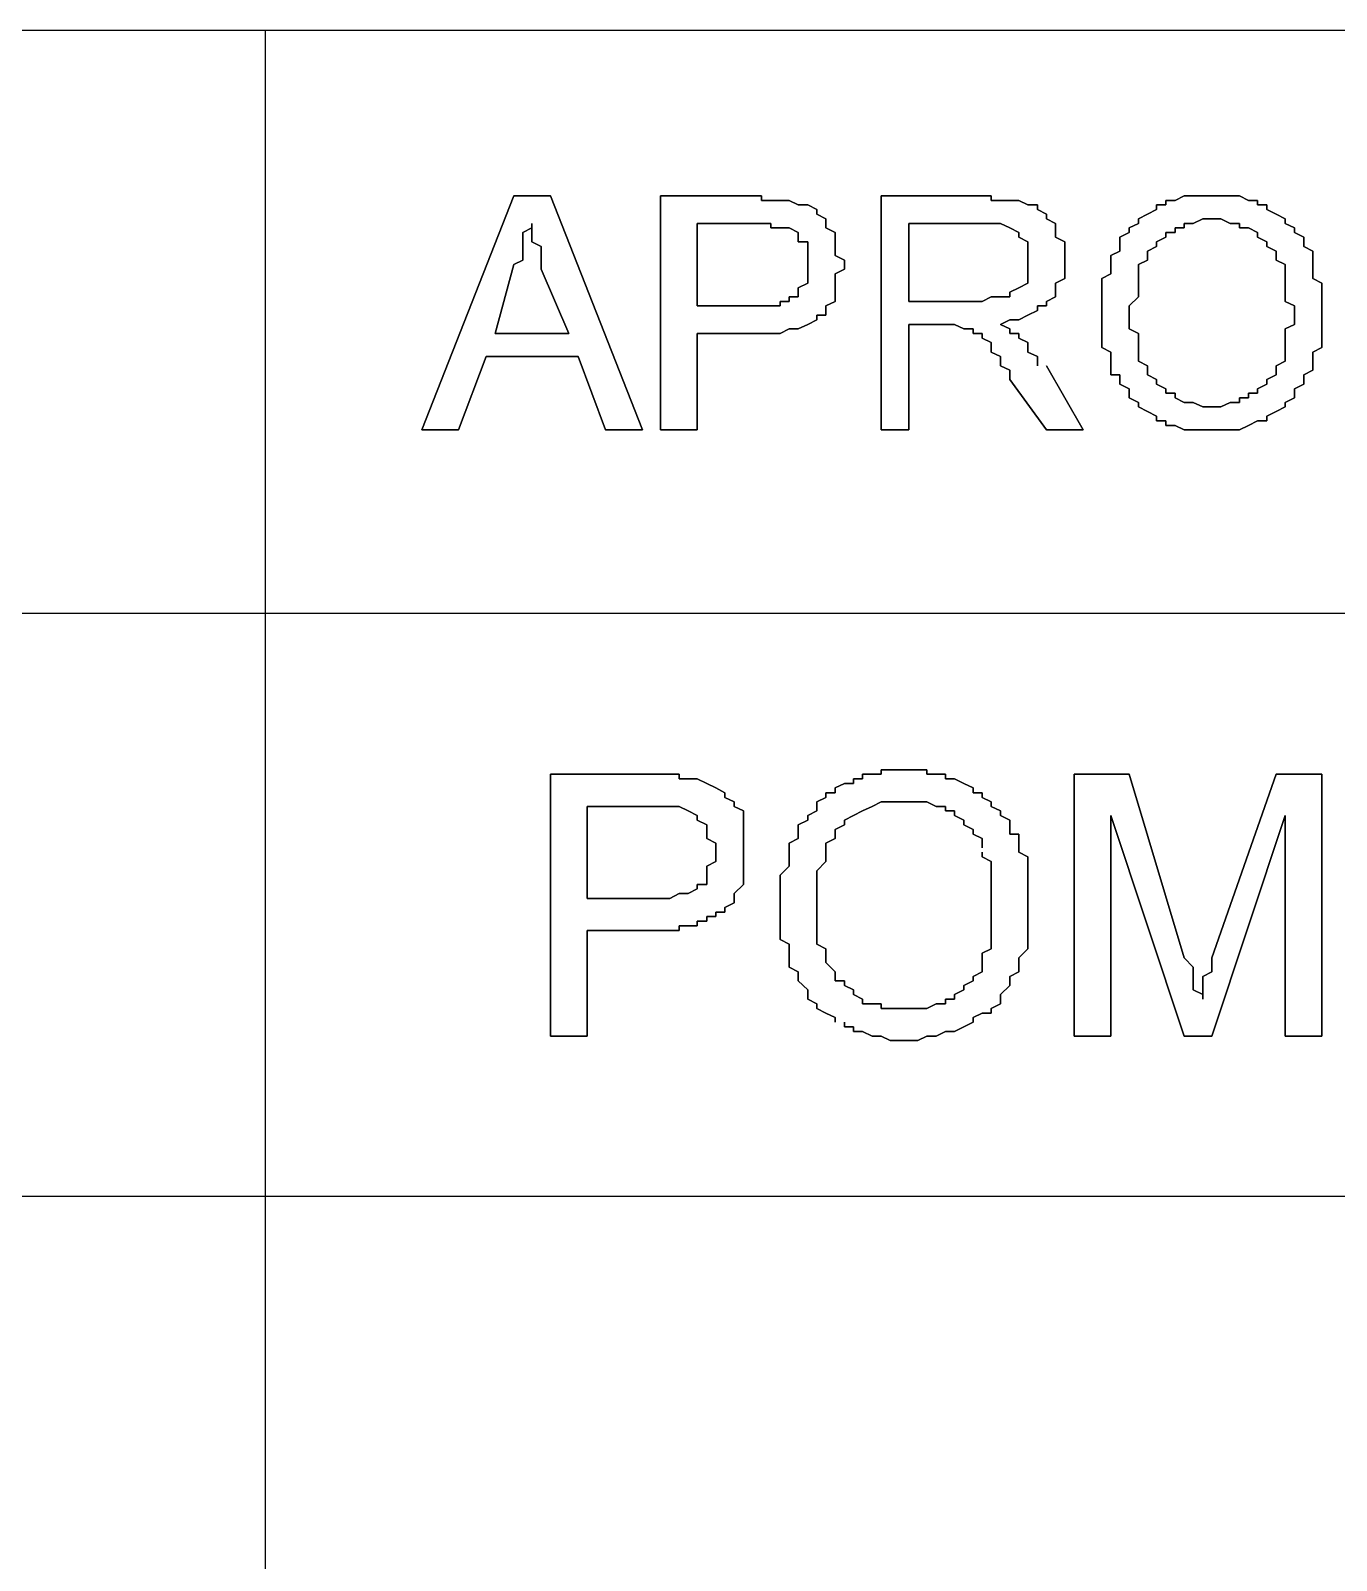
# Model space of a CAD drawing. Header units: metres. Extents: x 2.9 to 42.8, y 1.7 to 28.7.
# Drawn here: x 41.594 to 42.095, y 10.221 to 10.809 of the extents above; entities that cross this region are included whole.
import ezdxf

# ---------------------------------------------------------------- set-up
doc = ezdxf.new("R2010")
doc.units = ezdxf.units.M
doc.layers.add('NEGRO', color=7, linetype='Continuous')

msp = doc.modelspace()

# ---------------------------------------------------------------- linework, layer by layer
at = {"layer": 'NEGRO', "lineweight": -3}
for points in [[(42.3545, 10.8091), (36.389, 10.8091)], [(41.6842, 8.5919), (41.6842, 10.8091)], [(41.7795, 10.7456), (41.7442, 10.6557), (41.7795, 10.7456)], [(41.7936, 10.7456), (41.7795, 10.7456), (41.7936, 10.7456)], [(41.8289, 10.6557), (41.7936, 10.7456), (41.8289, 10.6557)], [(41.8712, 10.7456), (41.8359, 10.7456), (41.8712, 10.7456)], [(41.8359, 10.7456), (41.8359, 10.6557), (41.8359, 10.7456)], [(41.8747, 10.7456), (41.8712, 10.7456), (41.8747, 10.7456)], [(41.8747, 10.7438), (41.8747, 10.7456), (41.8747, 10.7438)], [(41.9594, 10.7456), (41.9206, 10.7456), (41.9594, 10.7456)], [(41.9206, 10.7456), (41.9206, 10.6557), (41.9206, 10.7456)], [(41.9629, 10.7456), (41.9594, 10.7456), (41.9629, 10.7456)], [(41.9629, 10.7438), (41.9629, 10.7456), (41.9629, 10.7438)], [(42.037, 10.7456), (42.0335, 10.7438), (42.037, 10.7456)], [(42.0405, 10.7456), (42.037, 10.7456), (42.0405, 10.7456)], [(42.0441, 10.7456), (42.0405, 10.7456), (42.0441, 10.7456)], [(42.0476, 10.7456), (42.0441, 10.7456), (42.0476, 10.7456)], [(42.0511, 10.7456), (42.0476, 10.7456), (42.0511, 10.7456)], [(42.0546, 10.7456), (42.0511, 10.7456), (42.0546, 10.7456)], [(42.0582, 10.7456), (42.0546, 10.7456), (42.0582, 10.7456)], [(42.0617, 10.7438), (42.0582, 10.7456), (42.0617, 10.7438)], [(41.8782, 10.7438), (41.8747, 10.7438), (41.8782, 10.7438)], [(41.8818, 10.7438), (41.8782, 10.7438), (41.8818, 10.7438)], [(41.8853, 10.7438), (41.8818, 10.7438), (41.8853, 10.7438)], [(41.8888, 10.7421), (41.8853, 10.7438), (41.8888, 10.7421)], [(41.8924, 10.7421), (41.8888, 10.7421), (41.8924, 10.7421)], [(41.8959, 10.7403), (41.8924, 10.7421), (41.8959, 10.7403)], [(41.8959, 10.7386), (41.8959, 10.7403), (41.8959, 10.7386)], [(41.9664, 10.7438), (41.9629, 10.7438), (41.9664, 10.7438)], [(41.97, 10.7438), (41.9664, 10.7438), (41.97, 10.7438)], [(41.9735, 10.7438), (41.97, 10.7438), (41.9735, 10.7438)], [(41.977, 10.7421), (41.9735, 10.7438), (41.977, 10.7421)], [(41.9806, 10.7421), (41.977, 10.7421), (41.9806, 10.7421)], [(41.9806, 10.7403), (41.9806, 10.7421), (41.9806, 10.7403)], [(41.9841, 10.7386), (41.9806, 10.7403), (41.9841, 10.7386)], [(42.0264, 10.7403), (42.0229, 10.7386), (42.0264, 10.7403)], [(42.0299, 10.7421), (42.0264, 10.7421), (42.0299, 10.7421)], [(42.0264, 10.7421), (42.0264, 10.7403), (42.0264, 10.7421)], [(42.0335, 10.7438), (42.0299, 10.7438), (42.0335, 10.7438)], [(42.0299, 10.7438), (42.0299, 10.7421), (42.0299, 10.7438)], [(42.0652, 10.7438), (42.0617, 10.7438), (42.0652, 10.7438)], [(42.0652, 10.7421), (42.0652, 10.7438), (42.0652, 10.7421)], [(42.0687, 10.7421), (42.0652, 10.7421), (42.0687, 10.7421)], [(42.0687, 10.7403), (42.0687, 10.7421), (42.0687, 10.7403)], [(42.0723, 10.7386), (42.0687, 10.7403), (42.0723, 10.7386)], [(41.783, 10.7315), (41.7865, 10.7333), (41.783, 10.7315)], [(41.7865, 10.7333), (41.7865, 10.735), (41.7865, 10.7333)], [(41.7865, 10.735), (41.7865, 10.7333), (41.7865, 10.735)], [(41.7865, 10.7333), (41.7865, 10.7315), (41.7865, 10.7333)], [(41.85, 10.7033), (41.85, 10.735), (41.85, 10.7033)], [(41.85, 10.735), (41.8712, 10.735), (41.85, 10.735)], [(41.8712, 10.735), (41.8747, 10.735), (41.8712, 10.735)], [(41.8747, 10.735), (41.8782, 10.735), (41.8747, 10.735)], [(41.8782, 10.735), (41.8782, 10.7333), (41.8782, 10.735)], [(41.8782, 10.7333), (41.8818, 10.7333), (41.8782, 10.7333)], [(41.8818, 10.7333), (41.8853, 10.7333), (41.8818, 10.7333)], [(41.8853, 10.7333), (41.8888, 10.7315), (41.8853, 10.7333)], [(41.8994, 10.7368), (41.8959, 10.7386), (41.8994, 10.7368)], [(41.8994, 10.735), (41.8994, 10.7368), (41.8994, 10.735)], [(41.8994, 10.7333), (41.8994, 10.735), (41.8994, 10.7333)], [(41.9029, 10.7315), (41.8994, 10.7333), (41.9029, 10.7315)], [(41.9312, 10.705), (41.9312, 10.735), (41.9312, 10.705)], [(41.9312, 10.735), (41.9594, 10.735), (41.9312, 10.735)], [(41.9594, 10.735), (41.9629, 10.735), (41.9594, 10.735)], [(41.9629, 10.735), (41.9664, 10.735), (41.9629, 10.735)], [(41.9664, 10.735), (41.97, 10.7333), (41.9664, 10.735)], [(41.97, 10.7333), (41.9735, 10.7315), (41.97, 10.7333)], [(41.9841, 10.7368), (41.9841, 10.7386), (41.9841, 10.7368)], [(41.9876, 10.735), (41.9841, 10.7368), (41.9876, 10.735)], [(41.9876, 10.7333), (41.9876, 10.735), (41.9876, 10.7333)], [(41.9876, 10.7315), (41.9876, 10.7333), (41.9876, 10.7315)], [(42.0194, 10.735), (42.0158, 10.7333), (42.0194, 10.735)], [(42.0158, 10.7333), (42.0158, 10.7315), (42.0158, 10.7333)], [(42.0229, 10.7386), (42.0194, 10.7368), (42.0229, 10.7386)], [(42.0194, 10.7368), (42.0194, 10.735), (42.0194, 10.7368)], [(42.0335, 10.7315), (42.0335, 10.7333), (42.0335, 10.7315)], [(42.0335, 10.7333), (42.037, 10.7333), (42.0335, 10.7333)], [(42.037, 10.7333), (42.037, 10.735), (42.037, 10.7333)], [(42.037, 10.735), (42.0405, 10.735), (42.037, 10.735)], [(42.0405, 10.735), (42.0441, 10.7368), (42.0405, 10.735)], [(42.0441, 10.7368), (42.0476, 10.7368), (42.0441, 10.7368)], [(42.0476, 10.7368), (42.0511, 10.7368), (42.0476, 10.7368)], [(42.0511, 10.7368), (42.0546, 10.735), (42.0511, 10.7368)], [(42.0546, 10.735), (42.0582, 10.735), (42.0546, 10.735)], [(42.0582, 10.735), (42.0582, 10.7333), (42.0582, 10.735)], [(42.0582, 10.7333), (42.0617, 10.7333), (42.0582, 10.7333)], [(42.0617, 10.7333), (42.0652, 10.7315), (42.0617, 10.7333)], [(42.0758, 10.7368), (42.0723, 10.7386), (42.0758, 10.7368)], [(42.0758, 10.735), (42.0758, 10.7368), (42.0758, 10.735)], [(42.0793, 10.7333), (42.0758, 10.735), (42.0793, 10.7333)], [(42.0793, 10.7315), (42.0793, 10.7333), (42.0793, 10.7315)], [(41.783, 10.7297), (41.783, 10.7315), (41.783, 10.7297)], [(41.783, 10.728), (41.783, 10.7297), (41.783, 10.728)], [(41.783, 10.7244), (41.783, 10.728), (41.783, 10.7244)], [(41.7865, 10.7315), (41.7865, 10.7297), (41.7865, 10.7315)], [(41.7865, 10.7297), (41.7865, 10.728), (41.7865, 10.7297)], [(41.7865, 10.728), (41.7901, 10.7262), (41.7865, 10.728)], [(41.8888, 10.7315), (41.8888, 10.7297), (41.8888, 10.7315)], [(41.8888, 10.7297), (41.8888, 10.728), (41.8888, 10.7297)], [(41.8888, 10.728), (41.8924, 10.728), (41.8888, 10.728)], [(41.8924, 10.728), (41.8924, 10.7244), (41.8924, 10.728)], [(41.9029, 10.7297), (41.9029, 10.7315), (41.9029, 10.7297)], [(41.9029, 10.728), (41.9029, 10.7297), (41.9029, 10.728)], [(41.9029, 10.7262), (41.9029, 10.728), (41.9029, 10.7262)], [(41.9735, 10.7315), (41.9735, 10.7297), (41.9735, 10.7315)], [(41.9735, 10.7297), (41.977, 10.728), (41.9735, 10.7297)], [(41.977, 10.728), (41.977, 10.7262), (41.977, 10.728)], [(41.9876, 10.7297), (41.9876, 10.7315), (41.9876, 10.7297)], [(41.9911, 10.728), (41.9876, 10.7297), (41.9911, 10.728)], [(41.9911, 10.7262), (41.9911, 10.728), (41.9911, 10.7262)], [(42.0158, 10.7315), (42.0123, 10.7297), (42.0158, 10.7315)], [(42.0123, 10.7297), (42.0123, 10.728), (42.0123, 10.7297)], [(42.0123, 10.728), (42.0123, 10.7262), (42.0123, 10.728)], [(42.0264, 10.728), (42.0299, 10.7297), (42.0264, 10.728)], [(42.0264, 10.7262), (42.0264, 10.728), (42.0264, 10.7262)], [(42.0299, 10.7297), (42.0299, 10.7315), (42.0299, 10.7297)], [(42.0299, 10.7315), (42.0335, 10.7315), (42.0299, 10.7315)], [(42.0652, 10.7315), (42.0652, 10.7297), (42.0652, 10.7315)], [(42.0652, 10.7297), (42.0687, 10.728), (42.0652, 10.7297)], [(42.0687, 10.728), (42.0687, 10.7262), (42.0687, 10.728)], [(42.0829, 10.7297), (42.0793, 10.7315), (42.0829, 10.7297)], [(42.0829, 10.728), (42.0829, 10.7297), (42.0829, 10.728)], [(42.0829, 10.7262), (42.0829, 10.728), (42.0829, 10.7262)], [(41.783, 10.7227), (41.783, 10.7244), (41.783, 10.7227)], [(41.783, 10.7209), (41.783, 10.7227), (41.783, 10.7209)], [(41.7901, 10.7262), (41.7901, 10.7244), (41.7901, 10.7262)], [(41.7901, 10.7244), (41.7901, 10.7227), (41.7901, 10.7244)], [(41.7901, 10.7227), (41.7901, 10.7192), (41.7901, 10.7227)], [(41.8924, 10.7244), (41.8924, 10.7227), (41.8924, 10.7244)], [(41.8924, 10.7227), (41.8924, 10.7209), (41.8924, 10.7227)], [(41.9029, 10.7227), (41.9029, 10.7262), (41.9029, 10.7227)], [(41.9065, 10.7209), (41.9029, 10.7227), (41.9065, 10.7209)], [(41.977, 10.7262), (41.977, 10.7244), (41.977, 10.7262)], [(41.977, 10.7244), (41.977, 10.7227), (41.977, 10.7244)], [(41.977, 10.7227), (41.977, 10.7209), (41.977, 10.7227)], [(41.9911, 10.7244), (41.9911, 10.7262), (41.9911, 10.7244)], [(41.9911, 10.7227), (41.9911, 10.7244), (41.9911, 10.7227)], [(41.9911, 10.7209), (41.9911, 10.7227), (41.9911, 10.7209)], [(42.0123, 10.7244), (42.0088, 10.7227), (42.0123, 10.7244)], [(42.0088, 10.7227), (42.0088, 10.7209), (42.0088, 10.7227)], [(42.0123, 10.7262), (42.0123, 10.7244), (42.0123, 10.7262)], [(42.0229, 10.7244), (42.0264, 10.7262), (42.0229, 10.7244)], [(42.0229, 10.7227), (42.0229, 10.7244), (42.0229, 10.7227)], [(42.0229, 10.7209), (42.0229, 10.7227), (42.0229, 10.7209)], [(42.0687, 10.7262), (42.0723, 10.7244), (42.0687, 10.7262)], [(42.0723, 10.7244), (42.0723, 10.7227), (42.0723, 10.7244)], [(42.0723, 10.7227), (42.0723, 10.7209), (42.0723, 10.7227)], [(42.0864, 10.7244), (42.0829, 10.7262), (42.0864, 10.7244)], [(42.0864, 10.7227), (42.0864, 10.7244), (42.0864, 10.7227)], [(42.0864, 10.7209), (42.0864, 10.7227), (42.0864, 10.7209)], [(41.7724, 10.6927), (41.7795, 10.7192), (41.7724, 10.6927)], [(41.7795, 10.7192), (41.783, 10.7209), (41.7795, 10.7192)], [(41.7901, 10.7192), (41.7901, 10.7174), (41.7901, 10.7192)], [(41.7901, 10.7174), (41.8006, 10.6927), (41.7901, 10.7174)], [(41.8924, 10.7209), (41.8924, 10.7192), (41.8924, 10.7209)], [(41.8924, 10.7192), (41.8924, 10.7174), (41.8924, 10.7192)], [(41.8924, 10.7174), (41.8924, 10.7156), (41.8924, 10.7174)], [(41.8924, 10.7156), (41.8924, 10.7139), (41.8924, 10.7156)], [(41.9029, 10.7156), (41.9065, 10.7174), (41.9029, 10.7156)], [(41.9029, 10.7121), (41.9029, 10.7156), (41.9029, 10.7121)], [(41.9065, 10.7192), (41.9065, 10.7209), (41.9065, 10.7192)], [(41.9065, 10.7174), (41.9065, 10.7192), (41.9065, 10.7174)], [(41.977, 10.7209), (41.977, 10.7192), (41.977, 10.7209)], [(41.977, 10.7192), (41.977, 10.7174), (41.977, 10.7192)], [(41.977, 10.7174), (41.977, 10.7139), (41.977, 10.7174)], [(41.9911, 10.7192), (41.9911, 10.7209), (41.9911, 10.7192)], [(41.9911, 10.7156), (41.9911, 10.7192), (41.9911, 10.7156)], [(41.9911, 10.7139), (41.9911, 10.7156), (41.9911, 10.7139)], [(42.0088, 10.7156), (42.0053, 10.7139), (42.0088, 10.7156)], [(42.0088, 10.7209), (42.0088, 10.7192), (42.0088, 10.7209)], [(42.0088, 10.7192), (42.0088, 10.7174), (42.0088, 10.7192)], [(42.0088, 10.7174), (42.0088, 10.7156), (42.0088, 10.7174)], [(42.0194, 10.7192), (42.0229, 10.7209), (42.0194, 10.7192)], [(42.0194, 10.7174), (42.0194, 10.7192), (42.0194, 10.7174)], [(42.0194, 10.7156), (42.0194, 10.7174), (42.0194, 10.7156)], [(42.0194, 10.7139), (42.0194, 10.7156), (42.0194, 10.7139)], [(42.0723, 10.7209), (42.0758, 10.7192), (42.0723, 10.7209)], [(42.0758, 10.7192), (42.0758, 10.7174), (42.0758, 10.7192)], [(42.0758, 10.7174), (42.0758, 10.7156), (42.0758, 10.7174)], [(42.0758, 10.7156), (42.0758, 10.7139), (42.0758, 10.7156)], [(42.0864, 10.7192), (42.0864, 10.7209), (42.0864, 10.7192)], [(42.0864, 10.7174), (42.0864, 10.7192), (42.0864, 10.7174)], [(42.0864, 10.7139), (42.0864, 10.7174), (42.0864, 10.7139)], [(41.8924, 10.7121), (41.8888, 10.7103), (41.8924, 10.7121)], [(41.8888, 10.7103), (41.8888, 10.7086), (41.8888, 10.7103)], [(41.8924, 10.7139), (41.8924, 10.7121), (41.8924, 10.7139)], [(41.9029, 10.7103), (41.9029, 10.7121), (41.9029, 10.7103)], [(41.9029, 10.7086), (41.9029, 10.7103), (41.9029, 10.7086)], [(41.9735, 10.7103), (41.97, 10.7086), (41.9735, 10.7103)], [(41.977, 10.7121), (41.9735, 10.7103), (41.977, 10.7121)], [(41.977, 10.7139), (41.977, 10.7121), (41.977, 10.7139)], [(41.9876, 10.7121), (41.9911, 10.7139), (41.9876, 10.7121)], [(41.9876, 10.7103), (41.9876, 10.7121), (41.9876, 10.7103)], [(41.9876, 10.7086), (41.9876, 10.7103), (41.9876, 10.7086)], [(42.0053, 10.7139), (42.0053, 10.7103), (42.0053, 10.7139)], [(42.0053, 10.7103), (42.0053, 10.7086), (42.0053, 10.7103)], [(42.0194, 10.7103), (42.0194, 10.7139), (42.0194, 10.7103)], [(42.0194, 10.7086), (42.0194, 10.7103), (42.0194, 10.7086)], [(42.0758, 10.7139), (42.0758, 10.7121), (42.0758, 10.7139)], [(42.0758, 10.7121), (42.0758, 10.7103), (42.0758, 10.7121)], [(42.0758, 10.7103), (42.0758, 10.7068), (42.0758, 10.7103)], [(42.0899, 10.7121), (42.0864, 10.7139), (42.0899, 10.7121)], [(42.0899, 10.7103), (42.0899, 10.7121), (42.0899, 10.7103)], [(42.0899, 10.7086), (42.0899, 10.7103), (42.0899, 10.7086)], [(41.8853, 10.705), (41.8818, 10.705), (41.8853, 10.705)], [(41.8818, 10.705), (41.8818, 10.7033), (41.8818, 10.705)], [(41.8888, 10.7068), (41.8853, 10.7068), (41.8888, 10.7068)], [(41.8853, 10.7068), (41.8853, 10.705), (41.8853, 10.7068)], [(41.8888, 10.7086), (41.8888, 10.7068), (41.8888, 10.7086)], [(41.8994, 10.7033), (41.9029, 10.705), (41.8994, 10.7033)], [(41.9029, 10.7068), (41.9029, 10.7086), (41.9029, 10.7068)], [(41.9029, 10.705), (41.9029, 10.7068), (41.9029, 10.705)], [(41.9559, 10.705), (41.9312, 10.705), (41.9559, 10.705)], [(41.9594, 10.705), (41.9559, 10.705), (41.9594, 10.705)], [(41.9629, 10.7068), (41.9594, 10.705), (41.9629, 10.7068)], [(41.9664, 10.7068), (41.9629, 10.7068), (41.9664, 10.7068)], [(41.97, 10.7068), (41.9664, 10.7068), (41.97, 10.7068)], [(41.97, 10.7086), (41.97, 10.7068), (41.97, 10.7086)], [(41.9841, 10.705), (41.9876, 10.7068), (41.9841, 10.705)], [(41.9841, 10.7033), (41.9841, 10.705), (41.9841, 10.7033)], [(41.9876, 10.7068), (41.9876, 10.7086), (41.9876, 10.7068)], [(42.0053, 10.7086), (42.0053, 10.7068), (42.0053, 10.7086)], [(42.0053, 10.7068), (42.0053, 10.705), (42.0053, 10.7068)], [(42.0053, 10.705), (42.0053, 10.7015), (42.0053, 10.705)], [(42.0158, 10.7033), (42.0194, 10.7068), (42.0158, 10.7033)], [(42.0194, 10.7068), (42.0194, 10.7086), (42.0194, 10.7068)], [(42.0758, 10.7068), (42.0758, 10.705), (42.0758, 10.7068)], [(42.0758, 10.705), (42.0793, 10.7033), (42.0758, 10.705)], [(42.0899, 10.7068), (42.0899, 10.7086), (42.0899, 10.7068)], [(42.0899, 10.7033), (42.0899, 10.7068), (42.0899, 10.7033)], [(41.8712, 10.7033), (41.85, 10.7033), (41.8712, 10.7033)], [(41.8747, 10.7033), (41.8712, 10.7033), (41.8747, 10.7033)], [(41.8782, 10.7033), (41.8747, 10.7033), (41.8782, 10.7033)], [(41.8818, 10.7033), (41.8782, 10.7033), (41.8818, 10.7033)], [(41.8924, 10.6962), (41.8959, 10.698), (41.8924, 10.6962)], [(41.8959, 10.698), (41.8959, 10.6998), (41.8959, 10.698)], [(41.8959, 10.6998), (41.8994, 10.6998), (41.8959, 10.6998)], [(41.8994, 10.7015), (41.8994, 10.7033), (41.8994, 10.7015)], [(41.8994, 10.6998), (41.8994, 10.7015), (41.8994, 10.6998)], [(41.9664, 10.6962), (41.97, 10.698), (41.9664, 10.6962)], [(41.97, 10.698), (41.9735, 10.698), (41.97, 10.698)], [(41.9735, 10.698), (41.977, 10.6998), (41.9735, 10.698)], [(41.977, 10.6998), (41.9806, 10.7015), (41.977, 10.6998)], [(41.9806, 10.7015), (41.9806, 10.7033), (41.9806, 10.7015)], [(41.9806, 10.7033), (41.9841, 10.7033), (41.9806, 10.7033)], [(42.0053, 10.7015), (42.0053, 10.6998), (42.0053, 10.7015)], [(42.0053, 10.6998), (42.0053, 10.698), (42.0053, 10.6998)], [(42.0053, 10.698), (42.0053, 10.6962), (42.0053, 10.698)], [(42.0158, 10.7015), (42.0158, 10.7033), (42.0158, 10.7015)], [(42.0158, 10.6998), (42.0158, 10.7015), (42.0158, 10.6998)], [(42.0158, 10.6962), (42.0158, 10.6998), (42.0158, 10.6962)], [(42.0793, 10.7033), (42.0793, 10.6998), (42.0793, 10.7033)], [(42.0793, 10.6998), (42.0793, 10.6962), (42.0793, 10.6998)], [(42.0899, 10.7015), (42.0899, 10.7033), (42.0899, 10.7015)], [(42.0899, 10.6998), (42.0899, 10.7015), (42.0899, 10.6998)], [(42.0899, 10.698), (42.0899, 10.6998), (42.0899, 10.698)], [(42.0899, 10.6962), (42.0899, 10.698), (42.0899, 10.6962)], [(41.8006, 10.6927), (41.7724, 10.6927), (41.8006, 10.6927)], [(41.85, 10.6557), (41.85, 10.6927), (41.85, 10.6557)], [(41.85, 10.6927), (41.8712, 10.6927), (41.85, 10.6927)], [(41.8712, 10.6927), (41.8747, 10.6927), (41.8712, 10.6927)], [(41.8747, 10.6927), (41.8782, 10.6927), (41.8747, 10.6927)], [(41.8782, 10.6927), (41.8818, 10.6927), (41.8782, 10.6927)], [(41.8818, 10.6927), (41.8853, 10.6945), (41.8818, 10.6927)], [(41.8853, 10.6945), (41.8888, 10.6945), (41.8853, 10.6945)], [(41.8888, 10.6945), (41.8924, 10.6962), (41.8888, 10.6945)], [(41.9312, 10.6557), (41.9312, 10.6962), (41.9312, 10.6557)], [(41.9312, 10.6962), (41.9453, 10.6962), (41.9312, 10.6962)], [(41.9453, 10.6962), (41.9488, 10.6962), (41.9453, 10.6962)], [(41.9488, 10.6962), (41.9523, 10.6945), (41.9488, 10.6962)], [(41.9523, 10.6945), (41.9559, 10.6945), (41.9523, 10.6945)], [(41.9559, 10.6945), (41.9559, 10.6927), (41.9559, 10.6945)], [(41.9559, 10.6927), (41.9594, 10.6927), (41.9559, 10.6927)], [(41.9594, 10.6927), (41.9594, 10.6909), (41.9594, 10.6927)], [(41.97, 10.6945), (41.9664, 10.6962), (41.97, 10.6945)], [(41.97, 10.6927), (41.97, 10.6945), (41.97, 10.6927)], [(41.9735, 10.6927), (41.97, 10.6927), (41.9735, 10.6927)], [(41.9735, 10.6909), (41.9735, 10.6927), (41.9735, 10.6909)], [(42.0053, 10.6962), (42.0053, 10.6945), (42.0053, 10.6962)], [(42.0053, 10.6945), (42.0053, 10.6909), (42.0053, 10.6945)], [(42.0158, 10.6945), (42.0158, 10.6962), (42.0158, 10.6945)], [(42.0194, 10.6927), (42.0158, 10.6945), (42.0194, 10.6927)], [(42.0194, 10.6909), (42.0194, 10.6927), (42.0194, 10.6909)], [(42.0793, 10.6962), (42.0758, 10.6945), (42.0793, 10.6962)], [(42.0758, 10.6945), (42.0758, 10.6927), (42.0758, 10.6945)], [(42.0758, 10.6927), (42.0758, 10.6909), (42.0758, 10.6927)], [(42.0899, 10.6945), (42.0899, 10.6962), (42.0899, 10.6945)], [(42.0899, 10.6909), (42.0899, 10.6945), (42.0899, 10.6909)], [(41.9594, 10.6909), (41.9629, 10.6892), (41.9594, 10.6909)], [(41.9629, 10.6892), (41.9629, 10.6874), (41.9629, 10.6892)], [(41.9629, 10.6874), (41.9629, 10.6856), (41.9629, 10.6874)], [(41.977, 10.6892), (41.9735, 10.6909), (41.977, 10.6892)], [(41.977, 10.6874), (41.977, 10.6892), (41.977, 10.6874)], [(41.977, 10.6856), (41.977, 10.6874), (41.977, 10.6856)], [(42.0053, 10.6909), (42.0053, 10.6892), (42.0053, 10.6909)], [(42.0053, 10.6892), (42.0053, 10.6874), (42.0053, 10.6892)], [(42.0053, 10.6874), (42.0088, 10.6856), (42.0053, 10.6874)], [(42.0194, 10.6874), (42.0194, 10.6909), (42.0194, 10.6874)], [(42.0194, 10.6856), (42.0194, 10.6874), (42.0194, 10.6856)], [(42.0758, 10.6909), (42.0758, 10.6874), (42.0758, 10.6909)], [(42.0758, 10.6874), (42.0758, 10.6856), (42.0758, 10.6874)], [(42.0864, 10.6856), (42.0899, 10.6874), (42.0864, 10.6856)], [(42.0899, 10.6892), (42.0899, 10.6909), (42.0899, 10.6892)], [(42.0899, 10.6874), (42.0899, 10.6892), (42.0899, 10.6874)], [(41.7583, 10.6557), (41.7689, 10.6839), (41.7583, 10.6557)], [(41.7689, 10.6839), (41.8042, 10.6839), (41.7689, 10.6839)], [(41.8042, 10.6839), (41.8148, 10.6557), (41.8042, 10.6839)], [(41.9629, 10.6856), (41.9664, 10.6839), (41.9629, 10.6856)], [(41.9664, 10.6839), (41.9664, 10.6821), (41.9664, 10.6839)], [(41.9664, 10.6821), (41.9664, 10.6803), (41.9664, 10.6821)], [(41.9664, 10.6803), (41.97, 10.6786), (41.9664, 10.6803)], [(41.9806, 10.6839), (41.977, 10.6856), (41.9806, 10.6839)], [(41.9806, 10.6821), (41.9806, 10.6839), (41.9806, 10.6821)], [(41.9806, 10.6803), (41.9806, 10.6821), (41.9806, 10.6803)], [(41.9982, 10.6557), (41.9841, 10.6803), (41.9982, 10.6557)], [(42.0088, 10.6856), (42.0088, 10.6839), (42.0088, 10.6856)], [(42.0088, 10.6839), (42.0088, 10.6821), (42.0088, 10.6839)], [(42.0088, 10.6821), (42.0088, 10.6786), (42.0088, 10.6821)], [(42.0194, 10.6839), (42.0194, 10.6856), (42.0194, 10.6839)], [(42.0194, 10.6821), (42.0194, 10.6839), (42.0194, 10.6821)], [(42.0229, 10.6803), (42.0194, 10.6821), (42.0229, 10.6803)], [(42.0229, 10.6786), (42.0229, 10.6803), (42.0229, 10.6786)], [(42.0758, 10.6821), (42.0723, 10.6803), (42.0758, 10.6821)], [(42.0723, 10.6803), (42.0723, 10.6786), (42.0723, 10.6803)], [(42.0758, 10.6856), (42.0758, 10.6839), (42.0758, 10.6856)], [(42.0758, 10.6839), (42.0758, 10.6821), (42.0758, 10.6839)], [(42.0864, 10.6839), (42.0864, 10.6856), (42.0864, 10.6839)], [(42.0864, 10.6821), (42.0864, 10.6839), (42.0864, 10.6821)], [(42.0864, 10.6803), (42.0864, 10.6821), (42.0864, 10.6803)], [(42.0864, 10.6786), (42.0864, 10.6803), (42.0864, 10.6786)], [(41.97, 10.6786), (41.97, 10.6768), (41.97, 10.6786)], [(41.97, 10.6768), (41.97, 10.6751), (41.97, 10.6768)], [(41.97, 10.6751), (41.9841, 10.6557), (41.97, 10.6751)], [(42.0088, 10.6786), (42.0088, 10.6768), (42.0088, 10.6786)], [(42.0088, 10.6768), (42.0123, 10.6768), (42.0088, 10.6768)], [(42.0123, 10.6768), (42.0123, 10.6751), (42.0123, 10.6768)], [(42.0123, 10.6751), (42.0123, 10.6733), (42.0123, 10.6751)], [(42.0229, 10.6768), (42.0229, 10.6786), (42.0229, 10.6768)], [(42.0264, 10.6751), (42.0229, 10.6768), (42.0264, 10.6751)], [(42.0264, 10.6733), (42.0264, 10.6751), (42.0264, 10.6733)], [(42.0723, 10.6768), (42.0687, 10.6751), (42.0723, 10.6768)], [(42.0687, 10.6751), (42.0687, 10.6733), (42.0687, 10.6751)], [(42.0723, 10.6786), (42.0723, 10.6768), (42.0723, 10.6786)], [(42.0829, 10.6768), (42.0864, 10.6786), (42.0829, 10.6768)], [(42.0829, 10.6751), (42.0829, 10.6768), (42.0829, 10.6751)], [(42.0829, 10.6733), (42.0829, 10.6751), (42.0829, 10.6733)], [(42.0123, 10.6733), (42.0158, 10.6715), (42.0123, 10.6733)], [(42.0158, 10.6715), (42.0158, 10.6698), (42.0158, 10.6715)], [(42.0158, 10.6698), (42.0158, 10.668), (42.0158, 10.6698)], [(42.0299, 10.6715), (42.0264, 10.6733), (42.0299, 10.6715)], [(42.0299, 10.6698), (42.0299, 10.6715), (42.0299, 10.6698)], [(42.0335, 10.6698), (42.0299, 10.6698), (42.0335, 10.6698)], [(42.0335, 10.668), (42.0335, 10.6698), (42.0335, 10.668)], [(42.0652, 10.6698), (42.0617, 10.6698), (42.0652, 10.6698)], [(42.0617, 10.6698), (42.0617, 10.668), (42.0617, 10.6698)], [(42.0687, 10.6733), (42.0652, 10.6715), (42.0687, 10.6733)], [(42.0652, 10.6715), (42.0652, 10.6698), (42.0652, 10.6715)], [(42.0793, 10.6715), (42.0829, 10.6733), (42.0793, 10.6715)], [(42.0793, 10.6698), (42.0793, 10.6715), (42.0793, 10.6698)], [(42.0793, 10.668), (42.0793, 10.6698), (42.0793, 10.668)], [(42.0158, 10.668), (42.0194, 10.6662), (42.0158, 10.668)], [(42.0194, 10.6662), (42.0194, 10.6645), (42.0194, 10.6662)], [(42.0194, 10.6645), (42.0229, 10.6627), (42.0194, 10.6645)], [(42.0229, 10.6627), (42.0264, 10.6609), (42.0229, 10.6627)], [(42.037, 10.6662), (42.0335, 10.668), (42.037, 10.6662)], [(42.0405, 10.6662), (42.037, 10.6662), (42.0405, 10.6662)], [(42.0441, 10.6645), (42.0405, 10.6662), (42.0441, 10.6645)], [(42.0476, 10.6645), (42.0441, 10.6645), (42.0476, 10.6645)], [(42.0511, 10.6645), (42.0476, 10.6645), (42.0511, 10.6645)], [(42.0546, 10.6662), (42.0511, 10.6645), (42.0546, 10.6662)], [(42.0582, 10.6662), (42.0546, 10.6662), (42.0582, 10.6662)], [(42.0617, 10.668), (42.0582, 10.668), (42.0617, 10.668)], [(42.0582, 10.668), (42.0582, 10.6662), (42.0582, 10.668)], [(42.0687, 10.6609), (42.0723, 10.6627), (42.0687, 10.6609)], [(42.0723, 10.6627), (42.0758, 10.6645), (42.0723, 10.6627)], [(42.0758, 10.6662), (42.0793, 10.668), (42.0758, 10.6662)], [(42.0758, 10.6645), (42.0758, 10.6662), (42.0758, 10.6645)], [(42.0264, 10.6609), (42.0264, 10.6592), (42.0264, 10.6609)], [(42.0264, 10.6592), (42.0299, 10.6592), (42.0264, 10.6592)], [(42.0299, 10.6592), (42.0299, 10.6574), (42.0299, 10.6592)], [(42.0299, 10.6574), (42.0335, 10.6574), (42.0299, 10.6574)], [(42.0335, 10.6574), (42.037, 10.6557), (42.0335, 10.6574)], [(42.0582, 10.6557), (42.0617, 10.6574), (42.0582, 10.6557)], [(42.0617, 10.6574), (42.0652, 10.6592), (42.0617, 10.6574)], [(42.0652, 10.6592), (42.0687, 10.6592), (42.0652, 10.6592)], [(42.0687, 10.6592), (42.0687, 10.6609), (42.0687, 10.6592)], [(41.7442, 10.6557), (41.7583, 10.6557), (41.7442, 10.6557)], [(41.8148, 10.6557), (41.8289, 10.6557), (41.8148, 10.6557)], [(41.8359, 10.6557), (41.85, 10.6557), (41.8359, 10.6557)], [(41.9206, 10.6557), (41.9312, 10.6557), (41.9206, 10.6557)], [(41.9841, 10.6557), (41.9982, 10.6557), (41.9841, 10.6557)], [(42.037, 10.6557), (42.0405, 10.6557), (42.037, 10.6557)], [(42.0405, 10.6557), (42.0441, 10.6557), (42.0405, 10.6557)], [(42.0441, 10.6557), (42.0476, 10.6557), (42.0441, 10.6557)], [(42.0476, 10.6557), (42.0511, 10.6557), (42.0476, 10.6557)], [(42.0511, 10.6557), (42.0546, 10.6557), (42.0511, 10.6557)], [(42.0546, 10.6557), (42.0582, 10.6557), (42.0546, 10.6557)], [(42.3545, 10.5851), (36.389, 10.5851)], [(41.8324, 10.5234), (41.7936, 10.5234), (41.8324, 10.5234)], [(41.7936, 10.5234), (41.7936, 10.4228), (41.7936, 10.5234)], [(41.8359, 10.5234), (41.8324, 10.5234), (41.8359, 10.5234)], [(41.8394, 10.5234), (41.8359, 10.5234), (41.8394, 10.5234)], [(41.843, 10.5234), (41.8394, 10.5234), (41.843, 10.5234)], [(41.843, 10.5216), (41.843, 10.5234), (41.843, 10.5216)], [(41.8465, 10.5216), (41.843, 10.5216), (41.8465, 10.5216)], [(41.85, 10.5216), (41.8465, 10.5216), (41.85, 10.5216)], [(41.8536, 10.5198), (41.85, 10.5216), (41.8536, 10.5198)], [(41.9135, 10.5216), (41.91, 10.5216), (41.9135, 10.5216)], [(41.91, 10.5216), (41.91, 10.5198), (41.91, 10.5216)], [(41.9171, 10.5234), (41.9135, 10.5234), (41.9171, 10.5234)], [(41.9135, 10.5234), (41.9135, 10.5216), (41.9135, 10.5234)], [(41.9206, 10.5234), (41.9171, 10.5234), (41.9206, 10.5234)], [(41.9241, 10.5251), (41.9206, 10.5251), (41.9241, 10.5251)], [(41.9206, 10.5251), (41.9206, 10.5234), (41.9206, 10.5251)], [(41.9276, 10.5251), (41.9241, 10.5251), (41.9276, 10.5251)], [(41.9312, 10.5251), (41.9276, 10.5251), (41.9312, 10.5251)], [(41.9347, 10.5251), (41.9312, 10.5251), (41.9347, 10.5251)], [(41.9382, 10.5251), (41.9347, 10.5251), (41.9382, 10.5251)], [(41.9382, 10.5234), (41.9382, 10.5251), (41.9382, 10.5234)], [(41.9418, 10.5234), (41.9382, 10.5234), (41.9418, 10.5234)], [(41.9453, 10.5234), (41.9418, 10.5234), (41.9453, 10.5234)], [(41.9453, 10.5216), (41.9453, 10.5234), (41.9453, 10.5216)], [(41.9488, 10.5216), (41.9453, 10.5216), (41.9488, 10.5216)], [(41.9523, 10.5198), (41.9488, 10.5216), (41.9523, 10.5198)], [(42.0158, 10.5234), (41.9947, 10.5234), (42.0158, 10.5234)], [(41.9947, 10.5234), (41.9947, 10.4228), (41.9947, 10.5234)], [(42.037, 10.4528), (42.0158, 10.5234), (42.037, 10.4528)], [(42.0723, 10.5234), (42.0476, 10.4528), (42.0723, 10.5234)], [(42.0899, 10.5234), (42.0723, 10.5234), (42.0899, 10.5234)], [(42.0899, 10.4228), (42.0899, 10.5234), (42.0899, 10.4228)], [(41.8571, 10.5181), (41.8536, 10.5198), (41.8571, 10.5181)], [(41.8606, 10.5163), (41.8571, 10.5181), (41.8606, 10.5163)], [(41.8606, 10.5145), (41.8606, 10.5163), (41.8606, 10.5145)], [(41.9029, 10.5163), (41.8994, 10.5163), (41.9029, 10.5163)], [(41.8994, 10.5163), (41.8994, 10.5145), (41.8994, 10.5163)], [(41.9065, 10.5198), (41.9029, 10.5181), (41.9065, 10.5198)], [(41.9029, 10.5181), (41.9029, 10.5163), (41.9029, 10.5181)], [(41.91, 10.5198), (41.9065, 10.5198), (41.91, 10.5198)], [(41.9559, 10.5181), (41.9523, 10.5198), (41.9559, 10.5181)], [(41.9559, 10.5163), (41.9559, 10.5181), (41.9559, 10.5163)], [(41.9594, 10.5163), (41.9559, 10.5163), (41.9594, 10.5163)], [(41.9594, 10.5145), (41.9594, 10.5163), (41.9594, 10.5145)], [(41.8077, 10.4757), (41.8077, 10.511), (41.8077, 10.4757)], [(41.8077, 10.511), (41.8324, 10.511), (41.8077, 10.511)], [(41.8324, 10.511), (41.8359, 10.511), (41.8324, 10.511)], [(41.8359, 10.511), (41.8394, 10.511), (41.8359, 10.511)], [(41.8394, 10.511), (41.843, 10.511), (41.8394, 10.511)], [(41.843, 10.511), (41.8465, 10.5093), (41.843, 10.511)], [(41.8641, 10.5128), (41.8606, 10.5145), (41.8641, 10.5128)], [(41.8641, 10.511), (41.8641, 10.5128), (41.8641, 10.511)], [(41.8677, 10.5093), (41.8641, 10.511), (41.8677, 10.5093)], [(41.8994, 10.5145), (41.8959, 10.5128), (41.8994, 10.5145)], [(41.8959, 10.5128), (41.8959, 10.511), (41.8959, 10.5128)], [(41.8959, 10.511), (41.8959, 10.5093), (41.8959, 10.511)], [(41.9135, 10.5093), (41.9171, 10.511), (41.9135, 10.5093)], [(41.9171, 10.511), (41.9206, 10.5128), (41.9171, 10.511)], [(41.9206, 10.5128), (41.9241, 10.5128), (41.9206, 10.5128)], [(41.9241, 10.5128), (41.9276, 10.5128), (41.9241, 10.5128)], [(41.9276, 10.5128), (41.9312, 10.5128), (41.9276, 10.5128)], [(41.9312, 10.5128), (41.9347, 10.5128), (41.9312, 10.5128)], [(41.9347, 10.5128), (41.9382, 10.5128), (41.9347, 10.5128)], [(41.9382, 10.5128), (41.9418, 10.511), (41.9382, 10.5128)], [(41.9418, 10.511), (41.9453, 10.511), (41.9418, 10.511)], [(41.9453, 10.511), (41.9453, 10.5093), (41.9453, 10.511)], [(41.9629, 10.5128), (41.9594, 10.5145), (41.9629, 10.5128)], [(41.9629, 10.511), (41.9629, 10.5128), (41.9629, 10.511)], [(41.9664, 10.5093), (41.9629, 10.511), (41.9664, 10.5093)], [(41.8465, 10.5093), (41.85, 10.5075), (41.8465, 10.5093)], [(41.85, 10.5075), (41.85, 10.5057), (41.85, 10.5075)], [(41.85, 10.5057), (41.8536, 10.504), (41.85, 10.5057)], [(41.8536, 10.504), (41.8536, 10.5022), (41.8536, 10.504)], [(41.8677, 10.5075), (41.8677, 10.5093), (41.8677, 10.5075)], [(41.8677, 10.5057), (41.8677, 10.5075), (41.8677, 10.5057)], [(41.8677, 10.504), (41.8677, 10.5057), (41.8677, 10.504)], [(41.8677, 10.5004), (41.8677, 10.504), (41.8677, 10.5004)], [(41.8924, 10.5057), (41.8888, 10.504), (41.8924, 10.5057)], [(41.8888, 10.504), (41.8888, 10.5022), (41.8888, 10.504)], [(41.8959, 10.5093), (41.8924, 10.5075), (41.8959, 10.5093)], [(41.8924, 10.5075), (41.8924, 10.5057), (41.8924, 10.5075)], [(41.9029, 10.5022), (41.9065, 10.504), (41.9029, 10.5022)], [(41.9065, 10.5057), (41.91, 10.5075), (41.9065, 10.5057)], [(41.9065, 10.504), (41.9065, 10.5057), (41.9065, 10.504)], [(41.91, 10.5075), (41.9135, 10.5093), (41.91, 10.5075)], [(41.9453, 10.5093), (41.9488, 10.5093), (41.9453, 10.5093)], [(41.9488, 10.5093), (41.9488, 10.5075), (41.9488, 10.5093)], [(41.9488, 10.5075), (41.9523, 10.5057), (41.9488, 10.5075)], [(41.9523, 10.5057), (41.9523, 10.504), (41.9523, 10.5057)], [(41.9523, 10.504), (41.9559, 10.5022), (41.9523, 10.504)], [(41.9664, 10.5075), (41.9664, 10.5093), (41.9664, 10.5075)], [(41.97, 10.5057), (41.9664, 10.5075), (41.97, 10.5057)], [(41.97, 10.504), (41.97, 10.5057), (41.97, 10.504)], [(41.97, 10.5004), (41.97, 10.504), (41.97, 10.5004)], [(42.0088, 10.4228), (42.0088, 10.5075), (42.0088, 10.4228)], [(42.0088, 10.5075), (42.037, 10.4228), (42.0088, 10.5075)], [(42.0476, 10.4228), (42.0758, 10.5075), (42.0476, 10.4228)], [(42.0758, 10.5075), (42.0758, 10.4228), (42.0758, 10.5075)], [(41.8536, 10.5022), (41.8536, 10.5004), (41.8536, 10.5022)], [(41.8536, 10.5004), (41.8536, 10.4987), (41.8536, 10.5004)], [(41.8536, 10.4987), (41.8571, 10.4969), (41.8536, 10.4987)], [(41.8677, 10.4987), (41.8677, 10.5004), (41.8677, 10.4987)], [(41.8677, 10.4969), (41.8677, 10.4987), (41.8677, 10.4969)], [(41.8888, 10.4987), (41.8853, 10.4969), (41.8888, 10.4987)], [(41.8888, 10.5022), (41.8888, 10.5004), (41.8888, 10.5022)], [(41.8888, 10.5004), (41.8888, 10.4987), (41.8888, 10.5004)], [(41.8994, 10.4969), (41.9029, 10.4987), (41.8994, 10.4969)], [(41.9029, 10.5004), (41.9029, 10.5022), (41.9029, 10.5004)], [(41.9029, 10.4987), (41.9029, 10.5004), (41.9029, 10.4987)], [(41.9559, 10.5022), (41.9559, 10.5004), (41.9559, 10.5022)], [(41.9559, 10.5004), (41.9594, 10.4987), (41.9559, 10.5004)], [(41.9594, 10.4987), (41.9594, 10.4969), (41.9594, 10.4987)], [(41.9735, 10.5004), (41.97, 10.5004), (41.9735, 10.5004)], [(41.9735, 10.4969), (41.9735, 10.5004), (41.9735, 10.4969)], [(41.8571, 10.4969), (41.8571, 10.4934), (41.8571, 10.4969)], [(41.8571, 10.4934), (41.8571, 10.4898), (41.8571, 10.4934)], [(41.8677, 10.4934), (41.8677, 10.4969), (41.8677, 10.4934)], [(41.8677, 10.4916), (41.8677, 10.4934), (41.8677, 10.4916)], [(41.8853, 10.4969), (41.8853, 10.4934), (41.8853, 10.4969)], [(41.8853, 10.4934), (41.8853, 10.4916), (41.8853, 10.4934)], [(41.8994, 10.4951), (41.8994, 10.4969), (41.8994, 10.4951)], [(41.8994, 10.4934), (41.8994, 10.4951), (41.8994, 10.4934)], [(41.8994, 10.4916), (41.8994, 10.4934), (41.8994, 10.4916)], [(41.9594, 10.4969), (41.9594, 10.4951), (41.9594, 10.4969)], [(41.9594, 10.4934), (41.9594, 10.4916), (41.9594, 10.4934)], [(41.9735, 10.4951), (41.9735, 10.4969), (41.9735, 10.4951)], [(41.9735, 10.4934), (41.9735, 10.4951), (41.9735, 10.4934)], [(41.977, 10.4916), (41.9735, 10.4934), (41.977, 10.4916)], [(41.8571, 10.4898), (41.8536, 10.4881), (41.8571, 10.4898)], [(41.8536, 10.4881), (41.8536, 10.4863), (41.8536, 10.4881)], [(41.8536, 10.4863), (41.8536, 10.4846), (41.8536, 10.4863)], [(41.8677, 10.4898), (41.8677, 10.4916), (41.8677, 10.4898)], [(41.8677, 10.4863), (41.8677, 10.4898), (41.8677, 10.4863)], [(41.8677, 10.4846), (41.8677, 10.4863), (41.8677, 10.4846)], [(41.8853, 10.4881), (41.8818, 10.4846), (41.8853, 10.4881)], [(41.8853, 10.4916), (41.8853, 10.4898), (41.8853, 10.4916)], [(41.8853, 10.4898), (41.8853, 10.4881), (41.8853, 10.4898)], [(41.8959, 10.4863), (41.8994, 10.4898), (41.8959, 10.4863)], [(41.8959, 10.4846), (41.8959, 10.4863), (41.8959, 10.4846)], [(41.8994, 10.4898), (41.8994, 10.4916), (41.8994, 10.4898)], [(41.9594, 10.4916), (41.9629, 10.4898), (41.9594, 10.4916)], [(41.9629, 10.4898), (41.9629, 10.4881), (41.9629, 10.4898)], [(41.9629, 10.4881), (41.9629, 10.4863), (41.9629, 10.4881)], [(41.9629, 10.4863), (41.9629, 10.4828), (41.9629, 10.4863)], [(41.977, 10.4881), (41.977, 10.4916), (41.977, 10.4881)], [(41.977, 10.4863), (41.977, 10.4881), (41.977, 10.4863)], [(41.977, 10.4846), (41.977, 10.4863), (41.977, 10.4846)], [(41.8536, 10.481), (41.85, 10.481), (41.8536, 10.481)], [(41.85, 10.481), (41.85, 10.4793), (41.85, 10.481)], [(41.8536, 10.4846), (41.8536, 10.481), (41.8536, 10.4846)], [(41.8641, 10.4775), (41.8677, 10.481), (41.8641, 10.4775)], [(41.8677, 10.4828), (41.8677, 10.4846), (41.8677, 10.4828)], [(41.8677, 10.481), (41.8677, 10.4828), (41.8677, 10.481)], [(41.8818, 10.4846), (41.8818, 10.4828), (41.8818, 10.4846)], [(41.8818, 10.4828), (41.8818, 10.4793), (41.8818, 10.4828)], [(41.8959, 10.4828), (41.8959, 10.4846), (41.8959, 10.4828)], [(41.8959, 10.4793), (41.8959, 10.4828), (41.8959, 10.4793)], [(41.9629, 10.4828), (41.9629, 10.481), (41.9629, 10.4828)], [(41.9629, 10.481), (41.9629, 10.4775), (41.9629, 10.481)], [(41.977, 10.481), (41.977, 10.4846), (41.977, 10.481)], [(41.977, 10.4793), (41.977, 10.481), (41.977, 10.4793)], [(41.8324, 10.4757), (41.8077, 10.4757), (41.8324, 10.4757)], [(41.8359, 10.4757), (41.8324, 10.4757), (41.8359, 10.4757)], [(41.8394, 10.4757), (41.8359, 10.4757), (41.8394, 10.4757)], [(41.843, 10.4775), (41.8394, 10.4757), (41.843, 10.4775)], [(41.8465, 10.4775), (41.843, 10.4775), (41.8465, 10.4775)], [(41.85, 10.4793), (41.8465, 10.4775), (41.85, 10.4793)], [(41.8641, 10.4757), (41.8641, 10.4775), (41.8641, 10.4757)], [(41.8641, 10.474), (41.8641, 10.4757), (41.8641, 10.474)], [(41.8818, 10.4793), (41.8818, 10.4775), (41.8818, 10.4793)], [(41.8818, 10.4775), (41.8818, 10.474), (41.8818, 10.4775)], [(41.8959, 10.4757), (41.8959, 10.4793), (41.8959, 10.4757)], [(41.8959, 10.474), (41.8959, 10.4757), (41.8959, 10.474)], [(41.9629, 10.4775), (41.9629, 10.4757), (41.9629, 10.4775)], [(41.9629, 10.4757), (41.9629, 10.4722), (41.9629, 10.4757)], [(41.977, 10.4775), (41.977, 10.4793), (41.977, 10.4775)], [(41.977, 10.474), (41.977, 10.4775), (41.977, 10.474)], [(41.8536, 10.4669), (41.8536, 10.4687), (41.8536, 10.4669)], [(41.8536, 10.4687), (41.8571, 10.4687), (41.8536, 10.4687)], [(41.8571, 10.4687), (41.8571, 10.4704), (41.8571, 10.4687)], [(41.8571, 10.4704), (41.8606, 10.4704), (41.8571, 10.4704)], [(41.8606, 10.4722), (41.8641, 10.474), (41.8606, 10.4722)], [(41.8606, 10.4704), (41.8606, 10.4722), (41.8606, 10.4704)], [(41.8818, 10.474), (41.8818, 10.4722), (41.8818, 10.474)], [(41.8818, 10.4722), (41.8818, 10.4704), (41.8818, 10.4722)], [(41.8818, 10.4704), (41.8818, 10.4669), (41.8818, 10.4704)], [(41.8959, 10.4722), (41.8959, 10.474), (41.8959, 10.4722)], [(41.8959, 10.4687), (41.8959, 10.4722), (41.8959, 10.4687)], [(41.8959, 10.4669), (41.8959, 10.4687), (41.8959, 10.4669)], [(41.9629, 10.4722), (41.9629, 10.4687), (41.9629, 10.4722)], [(41.9629, 10.4687), (41.9629, 10.4669), (41.9629, 10.4687)], [(41.977, 10.4722), (41.977, 10.474), (41.977, 10.4722)], [(41.977, 10.4704), (41.977, 10.4722), (41.977, 10.4704)], [(41.977, 10.4687), (41.977, 10.4704), (41.977, 10.4687)], [(41.977, 10.4652), (41.977, 10.4687), (41.977, 10.4652)], [(41.8077, 10.4228), (41.8077, 10.4634), (41.8077, 10.4228)], [(41.8077, 10.4634), (41.8324, 10.4634), (41.8077, 10.4634)], [(41.8324, 10.4634), (41.8359, 10.4634), (41.8324, 10.4634)], [(41.8359, 10.4634), (41.8394, 10.4634), (41.8359, 10.4634)], [(41.8394, 10.4634), (41.843, 10.4634), (41.8394, 10.4634)], [(41.843, 10.4634), (41.843, 10.4652), (41.843, 10.4634)], [(41.843, 10.4652), (41.8465, 10.4652), (41.843, 10.4652)], [(41.8465, 10.4652), (41.85, 10.4652), (41.8465, 10.4652)], [(41.85, 10.4652), (41.85, 10.4669), (41.85, 10.4652)], [(41.85, 10.4669), (41.8536, 10.4669), (41.85, 10.4669)], [(41.8818, 10.4669), (41.8818, 10.4652), (41.8818, 10.4669)], [(41.8818, 10.4652), (41.8818, 10.4634), (41.8818, 10.4652)], [(41.8818, 10.4634), (41.8818, 10.4599), (41.8818, 10.4634)], [(41.8959, 10.4634), (41.8959, 10.4669), (41.8959, 10.4634)], [(41.8959, 10.4616), (41.8959, 10.4634), (41.8959, 10.4616)], [(41.9629, 10.4669), (41.9629, 10.4634), (41.9629, 10.4669)], [(41.9629, 10.4634), (41.9629, 10.4616), (41.9629, 10.4634)], [(41.977, 10.4634), (41.977, 10.4652), (41.977, 10.4634)], [(41.977, 10.4599), (41.977, 10.4634), (41.977, 10.4599)], [(41.8818, 10.4599), (41.8853, 10.4581), (41.8818, 10.4599)], [(41.8853, 10.4581), (41.8853, 10.4563), (41.8853, 10.4581)], [(41.8959, 10.4581), (41.8959, 10.4616), (41.8959, 10.4581)], [(41.8994, 10.4563), (41.8959, 10.4581), (41.8994, 10.4563)], [(41.9629, 10.4616), (41.9629, 10.4581), (41.9629, 10.4616)], [(41.9629, 10.4581), (41.9629, 10.4563), (41.9629, 10.4581)], [(41.977, 10.4581), (41.977, 10.4599), (41.977, 10.4581)], [(41.977, 10.4563), (41.977, 10.4581), (41.977, 10.4563)], [(41.8853, 10.4563), (41.8853, 10.4528), (41.8853, 10.4563)], [(41.8853, 10.4528), (41.8853, 10.451), (41.8853, 10.4528)], [(41.8853, 10.451), (41.8853, 10.4493), (41.8853, 10.451)], [(41.8994, 10.4546), (41.8994, 10.4563), (41.8994, 10.4546)], [(41.8994, 10.4528), (41.8994, 10.4546), (41.8994, 10.4528)], [(41.8994, 10.451), (41.8994, 10.4528), (41.8994, 10.451)], [(41.9029, 10.4475), (41.8994, 10.451), (41.9029, 10.4475)], [(41.9629, 10.4563), (41.9594, 10.4546), (41.9629, 10.4563)], [(41.9594, 10.4546), (41.9594, 10.4528), (41.9594, 10.4546)], [(41.9594, 10.4528), (41.9594, 10.451), (41.9594, 10.4528)], [(41.9594, 10.451), (41.9594, 10.4475), (41.9594, 10.451)], [(41.9735, 10.4528), (41.977, 10.4563), (41.9735, 10.4528)], [(41.9735, 10.451), (41.9735, 10.4528), (41.9735, 10.451)], [(41.9735, 10.4493), (41.9735, 10.451), (41.9735, 10.4493)], [(42.0405, 10.4493), (42.037, 10.4528), (42.0405, 10.4493)], [(42.0476, 10.4528), (42.0476, 10.451), (42.0476, 10.4528)], [(42.0476, 10.451), (42.0476, 10.4475), (42.0476, 10.451)], [(41.8853, 10.4493), (41.8888, 10.4475), (41.8853, 10.4493)], [(41.8888, 10.4475), (41.8888, 10.4457), (41.8888, 10.4475)], [(41.8888, 10.4457), (41.8888, 10.444), (41.8888, 10.4457)], [(41.9029, 10.4457), (41.9029, 10.4475), (41.9029, 10.4457)], [(41.9029, 10.444), (41.9029, 10.4457), (41.9029, 10.444)], [(41.9594, 10.4475), (41.9559, 10.4457), (41.9594, 10.4475)], [(41.9559, 10.4457), (41.9559, 10.444), (41.9559, 10.4457)], [(41.97, 10.4457), (41.9735, 10.4475), (41.97, 10.4457)], [(41.97, 10.444), (41.97, 10.4457), (41.97, 10.444)], [(41.9735, 10.4475), (41.9735, 10.4493), (41.9735, 10.4475)], [(42.0405, 10.4457), (42.0405, 10.4493), (42.0405, 10.4457)], [(42.0405, 10.444), (42.0405, 10.4457), (42.0405, 10.444)], [(42.0476, 10.4475), (42.0441, 10.4457), (42.0476, 10.4475)], [(42.0441, 10.4457), (42.0441, 10.4422), (42.0441, 10.4457)], [(41.8888, 10.444), (41.8924, 10.4405), (41.8888, 10.444)], [(41.8924, 10.4405), (41.8924, 10.4387), (41.8924, 10.4405)], [(41.9065, 10.444), (41.9029, 10.444), (41.9065, 10.444)], [(41.9065, 10.4422), (41.9065, 10.444), (41.9065, 10.4422)], [(41.91, 10.4405), (41.9065, 10.4422), (41.91, 10.4405)], [(41.91, 10.4387), (41.91, 10.4405), (41.91, 10.4387)], [(41.9523, 10.4405), (41.9488, 10.4387), (41.9523, 10.4405)], [(41.9559, 10.444), (41.9523, 10.4422), (41.9559, 10.444)], [(41.9523, 10.4422), (41.9523, 10.4405), (41.9523, 10.4422)], [(41.9664, 10.4387), (41.97, 10.4422), (41.9664, 10.4387)], [(41.97, 10.4422), (41.97, 10.444), (41.97, 10.4422)], [(42.0405, 10.4422), (42.0405, 10.444), (42.0405, 10.4422)], [(42.0405, 10.4405), (42.0405, 10.4422), (42.0405, 10.4405)], [(42.0441, 10.4387), (42.0405, 10.4405), (42.0441, 10.4387)], [(42.0441, 10.4422), (42.0441, 10.4405), (42.0441, 10.4422)], [(42.0441, 10.4405), (42.0441, 10.4387), (42.0441, 10.4405)], [(41.8924, 10.4387), (41.8924, 10.4369), (41.8924, 10.4387)], [(41.8924, 10.4369), (41.8959, 10.4352), (41.8924, 10.4369)], [(41.8959, 10.4352), (41.8959, 10.4334), (41.8959, 10.4352)], [(41.8959, 10.4334), (41.8994, 10.4316), (41.8959, 10.4334)], [(41.9135, 10.4369), (41.91, 10.4387), (41.9135, 10.4369)], [(41.9135, 10.4352), (41.9135, 10.4369), (41.9135, 10.4352)], [(41.9171, 10.4352), (41.9135, 10.4352), (41.9171, 10.4352)], [(41.9206, 10.4352), (41.9171, 10.4352), (41.9206, 10.4352)], [(41.9206, 10.4334), (41.9206, 10.4352), (41.9206, 10.4334)], [(41.9241, 10.4334), (41.9206, 10.4334), (41.9241, 10.4334)], [(41.9276, 10.4334), (41.9241, 10.4334), (41.9276, 10.4334)], [(41.9312, 10.4334), (41.9276, 10.4334), (41.9312, 10.4334)], [(41.9347, 10.4334), (41.9312, 10.4334), (41.9347, 10.4334)], [(41.9382, 10.4334), (41.9347, 10.4334), (41.9382, 10.4334)], [(41.9418, 10.4352), (41.9382, 10.4334), (41.9418, 10.4352)], [(41.9453, 10.4352), (41.9418, 10.4352), (41.9453, 10.4352)], [(41.9488, 10.4369), (41.9453, 10.4369), (41.9488, 10.4369)], [(41.9453, 10.4369), (41.9453, 10.4352), (41.9453, 10.4369)], [(41.9488, 10.4387), (41.9488, 10.4369), (41.9488, 10.4387)], [(41.9629, 10.4334), (41.9664, 10.4352), (41.9629, 10.4334)], [(41.9629, 10.4316), (41.9629, 10.4334), (41.9629, 10.4316)], [(41.9664, 10.4369), (41.9664, 10.4387), (41.9664, 10.4369)], [(41.9664, 10.4352), (41.9664, 10.4369), (41.9664, 10.4352)], [(41.8994, 10.4316), (41.9029, 10.4299), (41.8994, 10.4316)], [(41.9029, 10.4299), (41.9029, 10.4281), (41.9029, 10.4299)], [(41.9065, 10.4281), (41.9065, 10.4263), (41.9065, 10.4281)], [(41.9523, 10.4263), (41.9559, 10.4281), (41.9523, 10.4263)], [(41.9559, 10.4299), (41.9594, 10.4316), (41.9559, 10.4299)], [(41.9559, 10.4281), (41.9559, 10.4299), (41.9559, 10.4281)], [(41.9594, 10.4316), (41.9629, 10.4316), (41.9594, 10.4316)], [(41.7936, 10.4228), (41.8077, 10.4228), (41.7936, 10.4228)], [(41.9065, 10.4263), (41.91, 10.4263), (41.9065, 10.4263)], [(41.91, 10.4263), (41.91, 10.4246), (41.91, 10.4263)], [(41.91, 10.4246), (41.9135, 10.4246), (41.91, 10.4246)], [(41.9135, 10.4246), (41.9171, 10.4228), (41.9135, 10.4246)], [(41.9171, 10.4228), (41.9206, 10.4228), (41.9171, 10.4228)], [(41.9206, 10.4228), (41.9241, 10.4211), (41.9206, 10.4228)], [(41.9347, 10.4211), (41.9382, 10.4228), (41.9347, 10.4211)], [(41.9382, 10.4228), (41.9418, 10.4228), (41.9382, 10.4228)], [(41.9418, 10.4228), (41.9453, 10.4246), (41.9418, 10.4228)], [(41.9453, 10.4246), (41.9488, 10.4246), (41.9453, 10.4246)], [(41.9488, 10.4246), (41.9523, 10.4263), (41.9488, 10.4246)], [(41.9947, 10.4228), (42.0088, 10.4228), (41.9947, 10.4228)], [(42.037, 10.4228), (42.0476, 10.4228), (42.037, 10.4228)], [(42.0758, 10.4228), (42.0899, 10.4228), (42.0758, 10.4228)], [(41.9241, 10.4211), (41.9276, 10.4211), (41.9241, 10.4211)], [(41.9276, 10.4211), (41.9312, 10.4211), (41.9276, 10.4211)], [(41.9312, 10.4211), (41.9347, 10.4211), (41.9312, 10.4211)], [(42.3545, 10.3611), (36.389, 10.3611)]]:
    msp.add_lwpolyline(points, dxfattribs=at)
msp.add_lwpolyline([(42.0441, 10.4387), (42.0441, 10.4369), (42.0441, 10.4387), (42.0441, 10.4369)], close=True, dxfattribs=at)

doc.saveas('drawing.dxf')
